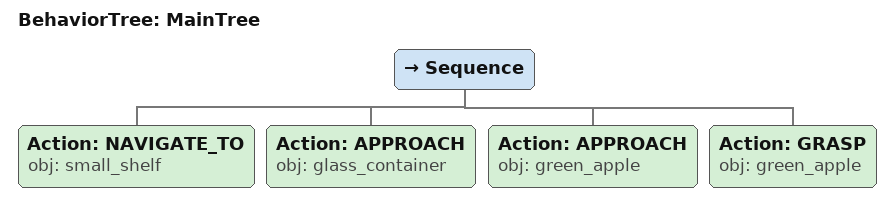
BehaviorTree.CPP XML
<root main_tree_to_execute="MainTree">
  <BehaviorTree ID="MainTree">
    <Sequence>
      <!-- Navigate to small_shelf -->
      <Action ID="NAVIGATE_TO" obj="small_shelf" />
      <!-- Approach glass_container -->
      <Action ID="APPROACH" obj="glass_container" />
      <!-- Approach green_apple -->
      <Action ID="APPROACH" obj="green_apple" />
      <!-- Grasp green_apple -->
      <Action ID="GRASP" obj="green_apple" />
    </Sequence>
  </BehaviorTree>
</root>
